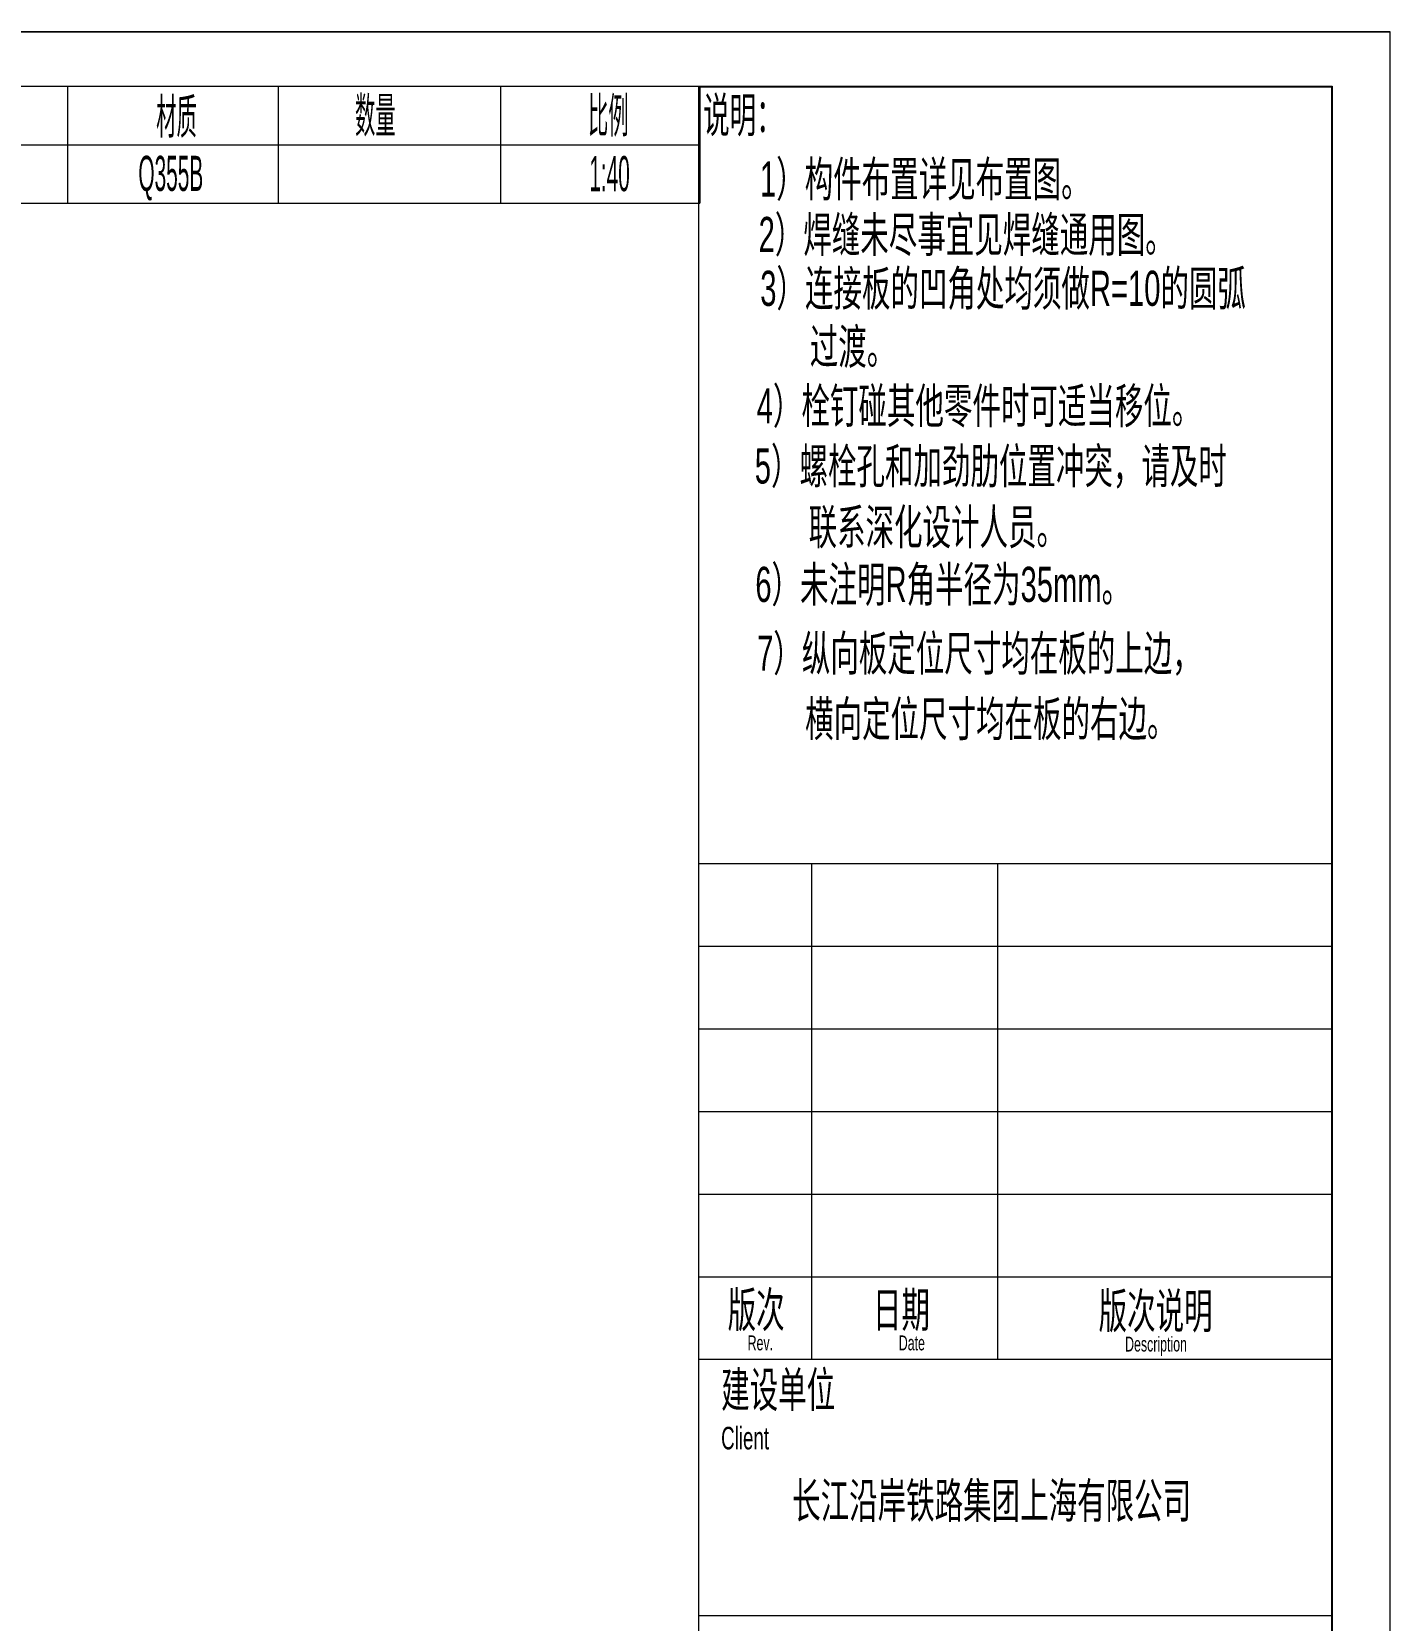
# Model space of a CAD drawing. Header units: millimetres. Extents: x 96 to 23960, y 200 to 17000.
# Drawn here: x 19317 to 23960, y 11571 to 17000 of the extents above; entities that cross this region are included whole.
import ezdxf

# ---------------------------------------------------------------- set-up
doc = ezdxf.new("R2010")
doc.units = ezdxf.units.MM
doc.linetypes.add('XKITLINE00', pattern=[0])
doc.layers.add('DrawingSheet', color=5, linetype='Continuous', lineweight=0)
doc.layers.add('OtherObjectType', color=1, linetype='Continuous', lineweight=0)
doc.styles.add('$TD_AUDIT_GENERATED_(136)', font='ARIAL.TTF')
doc.styles.add('$TD_AUDIT_GENERATED_(14A)', font='ARIAL.TTF')
doc.styles.add('Arial', font='arial.ttf')

# ---------------------------------------------------------------- blocks, each defined once
blk = doc.blocks.new('*A5')
at = {"layer": 'DrawingSheet', "color": 5, "linetype": 'XKITLINE00', "lineweight": 0}
for p, q in [((23960, 17000), (200, 17000)), ((23960, 200), (23960, 17000))]:
    blk.add_line(p, q, dxfattribs=at)
blk = doc.blocks.new('*A6')
at = {"layer": 'OtherObjectType', "color": 7, "linetype": 'XKITLINE00', "lineweight": 0}
for p, q in [((16800, 16814), (21600, 16814)), ((19440, 16414), (19440, 16814)), ((20160, 16414), (20160, 16814)), ((20920, 16414), (20920, 16814)), ((21600, 16814), (21600, 16414)), ((16800, 16614), (21600, 16614)), ((16800, 16414), (21600, 16414))]:
    blk.add_line(p, q, dxfattribs=at)
at = {"layer": 'OtherObjectType', "color": 7, "width": 0.425}
for s, style, p in [('\\M+5B2C4\\M+5D6CA', 'Arial', (19742, 16650.9)), ('\\M+5CAFD\\M+5C1BF', 'Arial', (20421.5, 16655.5)), ('\\M+5B1C8\\M+5C0FD', 'Arial', (21217.9, 16654.7)), ('Q355B', '$TD_AUDIT_GENERATED_(136)', (19681.1, 16456)), ('1:40', '$TD_AUDIT_GENERATED_(136)', (21222.3, 16455.1))]:
    blk.add_text(s, height=120, dxfattribs=dict(at, style=style)).set_placement(p)
blk = doc.blocks.new('*A7')
at = {"layer": 'OtherObjectType', "color": 7, "linetype": 'XKITLINE00', "lineweight": 0}
for p, q in [((200, 17000), (23960, 17000)), ((23960, 200), (23960, 17000)), ((720.2, 16814), (23761.2, 16814)), ((21596, 16811.9), (21596, 384)), ((21596, 16811.9), (23758.8, 16811.9)), ((23758.8, 16811.9), (23758.8, 384)), ((23761.2, 16814), (23761.2, 386)), ((21596, 14157.8), (23758.8, 14157.8)), ((21982.2, 14157.8), (21982.2, 12462.7)), ((22618, 14157.8), (22618, 12462.7)), ((21596, 13875.3), (23758.8, 13875.3)), ((21596, 13592.7), (23758.8, 13592.7)), ((21596, 13310.2), (23758.8, 13310.2)), ((21596, 13027.7), (23758.8, 13027.7)), ((21596, 12745.2), (23758.8, 12745.2)), ((21596, 12462.7), (23758.8, 12462.7)), ((21596, 11586.7), (23758.8, 11586.7))]:
    blk.add_line(p, q, dxfattribs=at)
at = {"layer": 'OtherObjectType', "color": 7, "style": '$TD_AUDIT_GENERATED_(14A)'}
for s, height, width, p in [('\\M+5CBB5\\M+5C3F7\\M+5A3BA', 120, 0.553327, (21611.5, 16656)), ('1\\M+5A3A9\\M+5B9B9\\M+5BCFE\\M+5B2BC\\M+5D6C3\\M+5CFEA\\M+5BCFB\\M+5B2BC\\M+5D6C3\\M+5CDBC\\M+5A1A3', 120, 0.595, (21805.9, 16436.8)), ('2\\M+5A3A9\\M+5BAB8\\M+5B7EC\\M+5CEB4\\M+5BEA1\\M+5CAC2\\M+5D2CB\\M+5BCFB\\M+5BAB8\\M+5B7EC\\M+5CDA8\\M+5D3C3\\M+5CDBC\\M+5A1A3', 120, 0.595, (21801.1, 16247.2)), ('3\\M+5A3A9\\M+5C1AC\\M+5BDD3\\M+5B0E5\\M+5B5C4\\M+5B0BC\\M+5BDC7\\M+5B4A6\\M+5BEF9\\M+5D0EB\\M+5D7F6R=10\\M+5B5C4\\M+5D4B2\\M+5BBA1', 120, 0.595, (21806.7, 16063.2)), ('\\M+5B9FD\\M+5B6C9\\M+5A1A3', 120, 0.595, (21976, 15864)), ('4\\M+5A3A9\\M+5CBA8\\M+5B6A4\\M+5C5F6\\M+5C6E4\\M+5CBFB\\M+5C1E3\\M+5BCFE\\M+5CAB1\\M+5BFC9\\M+5CACA\\M+5B5B1\\M+5D2C6\\M+5CEBB\\M+5A1A3', 120, 0.595, (21794.7, 15661.6)), ('5\\M+5A3A9\\M+5C2DD\\M+5CBA8\\M+5BFD7\\M+5BACD\\M+5BCD3\\M+5BEA2\\M+5C0DF\\M+5CEBB\\M+5D6C3\\M+5B3E5\\M+5CDBB\\M+5A3AC\\M+5C7EB\\M+5BCB0\\M+5CAB1', 120, 0.595, (21788, 15456)), ('\\M+5C1AA\\M+5CFB5\\M+5C9EE\\M+5BBAF\\M+5C9E8\\M+5BCC6\\M+5C8CB\\M+5D4B1\\M+5A1A3', 120, 0.595, (21972, 15248)), ('6\\M+5A3A9\\M+5CEB4\\M+5D7A2\\M+5C3F7R\\M+5BDC7\\M+5B0EB\\M+5BEB6\\M+5CEAA35mm\\M+5A1A3', 120, 0.595, (21789.9, 15051.4)), ('7\\M+5A3A9\\M+5D7DD\\M+5CFF2\\M+5B0E5\\M+5B6A8\\M+5CEBB\\M+5B3DF\\M+5B4E7\\M+5BEF9\\M+5D4DA\\M+5B0E5\\M+5B5C4\\M+5C9CF\\M+5B1DF\\M+5A3AC', 120, 0.595, (21796, 14816)), ('\\M+5BAE1\\M+5CFF2\\M+5B6A8\\M+5CEBB\\M+5B3DF\\M+5B4E7\\M+5BEF9\\M+5D4DA\\M+5B0E5\\M+5B5C4\\M+5D3D2\\M+5B1DF\\M+5A1A3', 120, 0.595, (21960, 14592)), ('\\M+5B0E6\\M+5B4CE', 120, 0.595, (21695.3, 12572.5)), ('\\M+5C8D5\\M+5C6DA', 120, 0.595, (22191.9, 12572.5)), ('\\M+5B0E6\\M+5B4CE\\M+5CBB5\\M+5C3F7', 120, 0.595, (22963.3, 12568.5)), ('Rev.', 50.85, 0.595, (21763.6, 12493.4)), ('Date', 50.85, 0.595, (22280.3, 12493.4)), ('Description', 50.854, 0.595, (23053.8, 12489.4)), ('\\M+5BDA8\\M+5C9E8\\M+5B5A5\\M+5CEBB', 120, 0.595, (21673.1, 12299.3)), ('Client', 77.09, 0.595, (21673, 12154.9)), ('\\M+5B3A4\\M+5BDAD\\M+5D1D8\\M+5B0B6\\M+5CCFA\\M+5C2B7\\M+5BCAF\\M+5CDC5\\M+5C9CF\\M+5BAA3\\M+5D3D0\\M+5CFDE\\M+5B9AB\\M+5CBBE', 120, 0.595, (21915.8, 11920))]:
    blk.add_text(s, height=height, dxfattribs=dict(at, width=width)).set_placement(p)

msp = doc.modelspace()

# ---------------------------------------------------------------- block references
at = {"lineweight": 0}
for name in ['*A5', '*A7', '*A6']:
    msp.add_blockref(name, (0, 0), dxfattribs=at)

doc.saveas('drawing.dxf')
